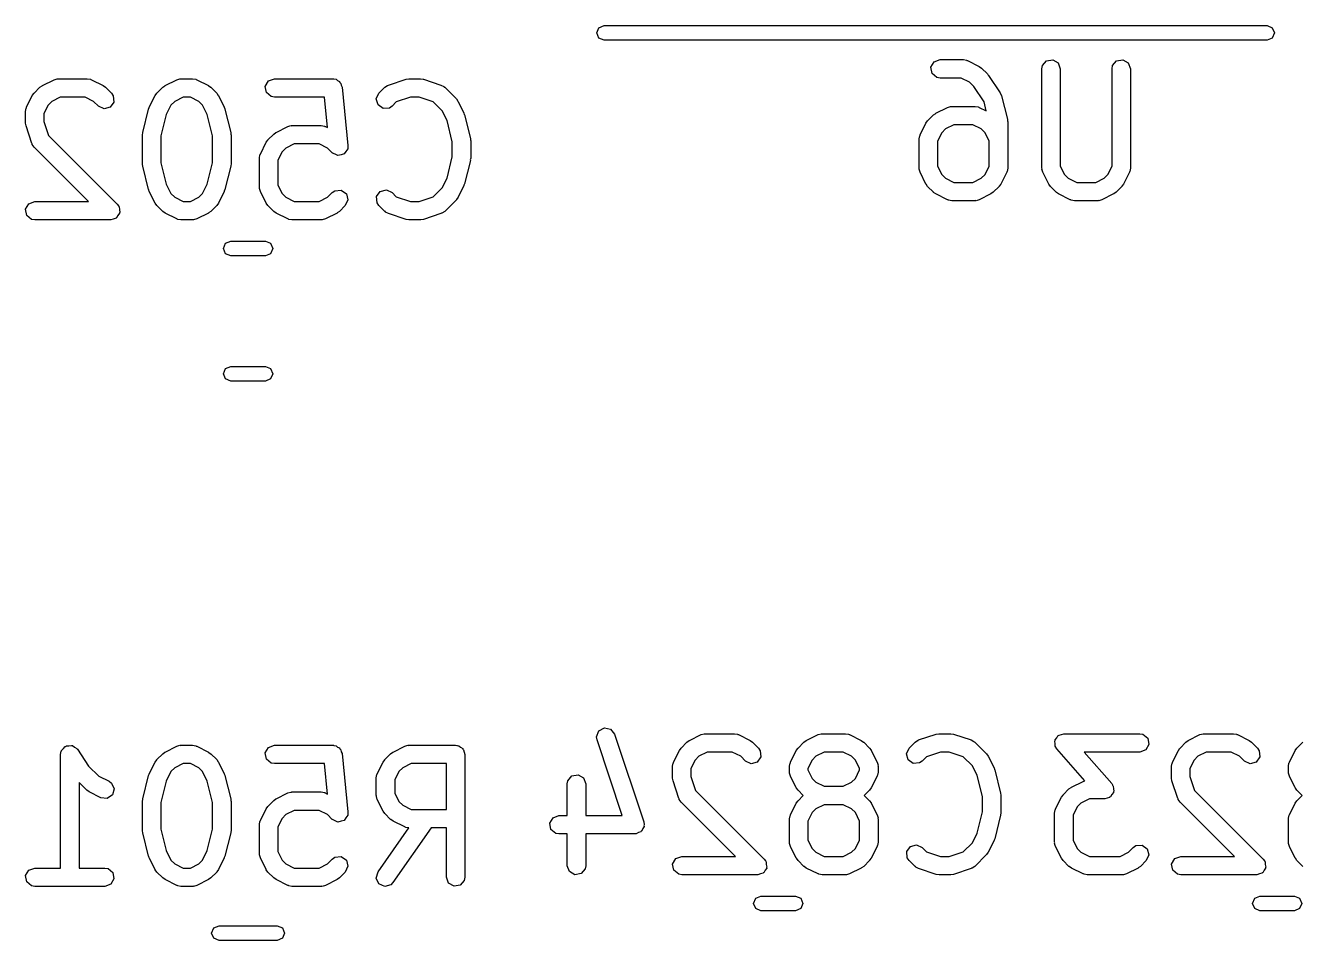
# Model space of a CAD drawing. Extents: x 109 to 192, y -153 to -42.
# Drawn here: x 135.6 to 146, y -89.2 to -81.75 of the extents above; entities that cross this region are included whole.
import ezdxf

# ---------------------------------------------------------------- set-up
doc = ezdxf.new("R2010")
doc.units = 0
doc.layers.add('BLACK', color=7, linetype='CONTINUOUS')

msp = doc.modelspace()

# ---------------------------------------------------------------- linework, layer by layer
at = {"layer": 'BLACK', "linetype": 'CONTINUOUS'}
for p, q in [((140.272, -81.7656), (140.314, -81.748)), ((140.314, -81.748), (145.714, -81.748)), ((145.714, -81.748), (145.756, -81.7656)), ((140.254, -81.808), (140.272, -81.7656)), ((140.272, -81.8504), (140.254, -81.808)), ((140.314, -81.868), (140.272, -81.8504)), ((145.756, -81.8504), (145.714, -81.868)), ((145.756, -81.7656), (145.774, -81.808)), ((145.774, -81.808), (145.756, -81.8504)), ((145.714, -81.868), (140.314, -81.868)), ((142.976, -82.0874), (143.002, -82.0429)), ((143.002, -82.0429), (143.05, -82.0254)), ((143.05, -82.0254), (143.24, -82.0254)), ((143.24, -82.0254), (143.266, -82.0299)), ((143.266, -82.0299), (143.269, -82.0328)), ((143.269, -82.0328), (143.274, -82.0333)), ((143.274, -82.0333), (143.369, -82.0809)), ((143.884, -82.0747), (143.917, -82.0354)), ((143.917, -82.0354), (143.968, -82.0265)), ((143.968, -82.0265), (144.012, -82.0522)), ((144.012, -82.0522), (144.029, -82.1004)), ((144.455, -82.0747), (144.488, -82.0354)), ((144.488, -82.0354), (144.539, -82.0265)), ((144.539, -82.0265), (144.583, -82.0522)), ((144.583, -82.0522), (144.601, -82.1004)), ((142.985, -82.1379), (142.976, -82.0874)), ((143.024, -82.1709), (142.985, -82.1379)), ((143.369, -82.0809), (143.387, -82.0943)), ((143.387, -82.0943), (143.388, -82.095)), ((143.388, -82.095), (143.436, -82.1426)), ((143.436, -82.1426), (143.443, -82.1519)), ((143.443, -82.1519), (143.445, -82.154)), ((143.445, -82.154), (143.541, -82.2969)), ((143.879, -82.1004), (143.884, -82.0747)), ((143.879, -82.9099), (143.879, -82.1004)), ((144.029, -82.1004), (144.029, -82.8922)), ((144.451, -82.1004), (144.455, -82.0747)), ((144.451, -82.8922), (144.451, -82.1004)), ((144.601, -82.1004), (144.601, -82.9099)), ((135.67, -82.2986), (135.718, -82.251)), ((135.718, -82.251), (135.736, -82.2381)), ((135.736, -82.2381), (135.738, -82.2369)), ((135.738, -82.2369), (135.833, -82.1893)), ((135.833, -82.1893), (135.858, -82.1819)), ((135.858, -82.1819), (135.862, -82.1829)), ((135.862, -82.1829), (135.866, -82.1814)), ((135.866, -82.1814), (136.104, -82.1814)), ((136.104, -82.1814), (136.13, -82.1859)), ((136.13, -82.1859), (136.134, -82.1888)), ((136.134, -82.1888), (136.138, -82.1893)), ((136.138, -82.1893), (136.233, -82.2369)), ((136.233, -82.2369), (136.251, -82.2503)), ((136.251, -82.2503), (136.253, -82.251)), ((136.253, -82.251), (136.3, -82.2986)), ((136.67, -82.2986), (136.718, -82.251)), ((136.718, -82.251), (136.736, -82.2381)), ((136.736, -82.2381), (136.738, -82.2369)), ((136.738, -82.2369), (136.833, -82.1893)), ((136.833, -82.1893), (136.858, -82.1819)), ((136.858, -82.1819), (136.862, -82.1829)), ((136.862, -82.1829), (136.866, -82.1814)), ((136.866, -82.1814), (136.962, -82.1814)), ((136.962, -82.1814), (136.987, -82.1859)), ((136.987, -82.1859), (136.991, -82.1888)), ((136.991, -82.1888), (136.995, -82.1893)), ((136.995, -82.1893), (137.09, -82.2369)), ((137.09, -82.2369), (137.108, -82.2503)), ((137.108, -82.2503), (137.11, -82.251)), ((137.11, -82.251), (137.158, -82.2986)), ((137.554, -82.2434), (137.58, -82.1989)), ((137.563, -82.2939), (137.554, -82.2434)), ((137.58, -82.1989), (137.628, -82.1814)), ((137.628, -82.1814), (138.104, -82.1814)), ((138.104, -82.1814), (138.108, -82.1821)), ((138.108, -82.1821), (138.11, -82.1816)), ((138.11, -82.1816), (138.113, -82.1829)), ((138.113, -82.1829), (138.13, -82.1859)), ((138.13, -82.1859), (138.142, -82.1961)), ((138.142, -82.1961), (138.157, -82.2027)), ((138.157, -82.2027), (138.161, -82.2121)), ((138.161, -82.2121), (138.169, -82.2189)), ((138.169, -82.2189), (138.172, -82.2346)), ((138.172, -82.2346), (138.179, -82.2489)), ((138.179, -82.2489), (138.227, -82.7251)), ((138.48, -82.2986), (138.528, -82.251)), ((138.528, -82.251), (138.549, -82.236)), ((138.549, -82.236), (138.553, -82.2356)), ((138.553, -82.2356), (138.557, -82.2328)), ((138.557, -82.2328), (138.7, -82.1852)), ((138.7, -82.1852), (138.722, -82.1819)), ((138.722, -82.1819), (138.724, -82.1814)), ((138.724, -82.1814), (138.819, -82.1814)), ((138.819, -82.1814), (138.841, -82.1853)), ((138.841, -82.1853), (138.842, -82.1852)), ((138.842, -82.1852), (138.985, -82.2328)), ((138.985, -82.2328), (139.008, -82.2453)), ((139.008, -82.2453), (139.011, -82.2491)), ((139.011, -82.2491), (139.015, -82.251)), ((139.015, -82.251), (139.11, -82.3462)), ((143.05, -82.1754), (143.024, -82.1709)), ((143.222, -82.1754), (143.05, -82.1754)), ((143.291, -82.2096), (143.222, -82.1754)), ((143.325, -82.2434), (143.291, -82.2096)), ((143.409, -82.3693), (143.325, -82.2434)), ((135.609, -82.4133), (135.656, -82.3181)), ((135.656, -82.3181), (135.67, -82.3001)), ((135.67, -82.3001), (135.67, -82.2986)), ((135.816, -82.3656), (135.785, -82.396)), ((135.884, -82.3314), (135.816, -82.3656)), ((136.087, -82.3314), (135.884, -82.3314)), ((136.155, -82.3656), (136.087, -82.3314)), ((136.194, -82.4047), (136.155, -82.3656)), ((136.32, -82.371), (136.29, -82.4131)), ((136.3, -82.2986), (136.315, -82.3199)), ((136.315, -82.3199), (136.32, -82.371)), ((136.609, -82.4133), (136.656, -82.3181)), ((136.656, -82.3181), (136.67, -82.3001)), ((136.67, -82.3001), (136.67, -82.2986)), ((136.816, -82.3656), (136.785, -82.396)), ((136.884, -82.3314), (136.816, -82.3656)), ((136.944, -82.3314), (136.884, -82.3314)), ((137.012, -82.3656), (136.944, -82.3314)), ((137.043, -82.396), (137.012, -82.3656)), ((137.158, -82.2986), (137.17, -82.317)), ((137.17, -82.317), (137.172, -82.3181)), ((137.172, -82.3181), (137.219, -82.4133)), ((137.603, -82.3269), (137.563, -82.2939)), ((137.628, -82.3314), (137.603, -82.3269)), ((138.037, -82.3314), (137.628, -82.3314)), ((138.061, -82.5796), (138.037, -82.3314)), ((138.458, -82.3451), (138.48, -82.2986)), ((138.472, -82.3946), (138.458, -82.3451)), ((138.621, -82.3696), (138.586, -82.4047)), ((138.736, -82.3314), (138.621, -82.3696)), ((138.807, -82.3314), (138.736, -82.3314)), ((138.921, -82.3696), (138.807, -82.3314)), ((138.995, -82.4437), (138.921, -82.3696)), ((139.11, -82.3462), (139.123, -82.3646)), ((139.123, -82.3646), (139.124, -82.3657)), ((139.124, -82.3657), (139.172, -82.4609)), ((143.427, -82.4434), (143.409, -82.3693)), ((143.541, -82.2969), (143.551, -82.3199)), ((143.551, -82.3199), (143.551, -82.3203)), ((143.551, -82.3203), (143.599, -82.5108)), ((135.601, -82.4469), (135.605, -82.4212)), ((135.601, -82.5421), (135.601, -82.4469)), ((135.605, -82.4212), (135.608, -82.4178)), ((135.608, -82.4178), (135.609, -82.4133)), ((135.785, -82.396), (135.751, -82.4646)), ((135.751, -82.4646), (135.751, -82.5299)), ((136.241, -82.4263), (136.194, -82.4047)), ((136.29, -82.4131), (136.241, -82.4263)), ((136.556, -82.6191), (136.603, -82.4287)), ((136.603, -82.4287), (136.608, -82.4168)), ((136.608, -82.4168), (136.609, -82.4133)), ((136.747, -82.473), (136.703, -82.6466)), ((136.785, -82.396), (136.747, -82.473)), ((137.081, -82.473), (137.043, -82.396)), ((137.125, -82.6466), (137.081, -82.473)), ((137.219, -82.4133), (137.223, -82.4257)), ((137.223, -82.4257), (137.225, -82.4287)), ((137.225, -82.4287), (137.272, -82.6191)), ((138.514, -82.4241), (138.472, -82.3946)), ((138.565, -82.4196), (138.514, -82.4241)), ((138.586, -82.4047), (138.565, -82.4196)), ((139.034, -82.5207), (138.995, -82.4437)), ((139.172, -82.4609), (139.175, -82.4733)), ((139.175, -82.4733), (139.177, -82.4763)), ((139.177, -82.4763), (139.225, -82.6668)), ((142.949, -82.5235), (142.997, -82.4759)), ((142.997, -82.4759), (143.015, -82.4631)), ((143.015, -82.4631), (143.016, -82.4619)), ((143.016, -82.4619), (143.111, -82.4143)), ((143.111, -82.4143), (143.136, -82.4068)), ((143.136, -82.4068), (143.141, -82.4079)), ((143.141, -82.4079), (143.145, -82.4063)), ((143.145, -82.4063), (143.335, -82.4063)), ((143.335, -82.4063), (143.361, -82.4109)), ((143.361, -82.4109), (143.365, -82.4137)), ((143.365, -82.4137), (143.369, -82.4143)), ((143.369, -82.4143), (143.427, -82.4434)), ((135.601, -82.5436), (135.601, -82.5421)), ((135.605, -82.5658), (135.601, -82.5436)), ((135.652, -82.7087), (135.605, -82.5658)), ((135.751, -82.5299), (135.789, -82.6444)), ((137.642, -82.6179), (137.738, -82.5703)), ((137.738, -82.5703), (137.763, -82.5628)), ((137.763, -82.5628), (137.767, -82.5639)), ((137.767, -82.5639), (137.771, -82.5623)), ((137.771, -82.5623), (138.009, -82.5623)), ((138.009, -82.5623), (138.035, -82.5669)), ((138.035, -82.5669), (138.038, -82.5697)), ((138.038, -82.5697), (138.043, -82.5703)), ((138.043, -82.5703), (138.061, -82.5796)), ((139.077, -82.6942), (139.034, -82.5207)), ((142.887, -82.6383), (142.935, -82.543)), ((142.935, -82.543), (142.948, -82.525)), ((142.948, -82.525), (142.949, -82.5235)), ((143.163, -82.5563), (143.094, -82.5906)), ((143.318, -82.5563), (143.163, -82.5563)), ((143.386, -82.5906), (143.318, -82.5563)), ((143.599, -82.5108), (143.6, -82.5257)), ((143.6, -82.5257), (143.601, -82.529)), ((143.601, -82.529), (143.601, -82.9099)), ((135.789, -82.6444), (136.348, -83.2033)), ((136.553, -82.6373), (136.556, -82.6226)), ((136.553, -82.8754), (136.553, -82.6373)), ((136.556, -82.6226), (136.556, -82.6191)), ((136.703, -82.6466), (136.703, -82.8662)), ((137.125, -82.8662), (137.125, -82.6466)), ((137.272, -82.6191), (137.274, -82.6341)), ((137.274, -82.6341), (137.275, -82.6373)), ((137.275, -82.6373), (137.275, -82.8754)), ((137.561, -82.699), (137.575, -82.681)), ((137.575, -82.6795), (137.623, -82.6319)), ((137.575, -82.681), (137.575, -82.6795)), ((137.623, -82.6319), (137.641, -82.6191)), ((137.641, -82.6191), (137.642, -82.6179)), ((139.225, -82.6668), (139.226, -82.6817)), ((139.226, -82.6817), (139.227, -82.685)), ((139.227, -82.685), (139.227, -82.8278)), ((142.879, -82.6718), (142.884, -82.6462)), ((142.879, -82.9099), (142.879, -82.6718)), ((142.884, -82.6462), (142.887, -82.6427)), ((142.887, -82.6427), (142.887, -82.6383)), ((143.064, -82.621), (143.029, -82.6895)), ((143.094, -82.5906), (143.064, -82.621)), ((143.417, -82.621), (143.386, -82.5906)), ((143.451, -82.6895), (143.417, -82.621)), ((135.655, -82.7122), (135.652, -82.7087)), ((135.656, -82.7166), (135.655, -82.7122)), ((135.67, -82.738), (135.656, -82.7166)), ((136.114, -83.1814), (135.67, -82.738)), ((137.514, -82.7943), (137.561, -82.699)), ((137.69, -82.777), (137.656, -82.8455)), ((137.72, -82.7466), (137.69, -82.777)), ((137.789, -82.7123), (137.72, -82.7466)), ((137.992, -82.7123), (137.789, -82.7123)), ((138.06, -82.7466), (137.992, -82.7123)), ((138.099, -82.7856), (138.06, -82.7466)), ((138.1, -82.7858), (138.099, -82.7856)), ((138.1, -82.7863), (138.1, -82.7858)), ((138.123, -82.7966), (138.1, -82.7863)), ((138.21, -82.7726), (138.196, -82.7935)), ((138.225, -82.752), (138.21, -82.7726)), ((138.225, -82.7511), (138.224, -82.7515)), ((138.224, -82.7515), (138.225, -82.752)), ((138.227, -82.7251), (138.225, -82.7511)), ((139.077, -82.8186), (139.077, -82.6942)), ((143.029, -82.6895), (143.029, -82.8922)), ((143.451, -82.8922), (143.451, -82.6895)), ((136.554, -82.8787), (136.553, -82.8754)), ((136.556, -82.8936), (136.554, -82.8787)), ((136.603, -83.0841), (136.556, -82.8936)), ((136.703, -82.8662), (136.747, -83.0397)), ((137.081, -83.0397), (137.125, -82.8662)), ((137.272, -82.8936), (137.225, -83.0841)), ((137.275, -82.8754), (137.272, -82.8902)), ((137.272, -82.8902), (137.272, -82.8936)), ((137.506, -82.8278), (137.51, -82.8022)), ((137.506, -83.0659), (137.506, -82.8278)), ((137.51, -82.8022), (137.513, -82.7987)), ((137.513, -82.7987), (137.514, -82.7943)), ((137.656, -82.8455), (137.656, -83.0482)), ((138.146, -82.8073), (138.123, -82.7966)), ((138.171, -82.8005), (138.146, -82.8074)), ((138.146, -82.8074), (138.146, -82.8072)), ((138.146, -82.8072), (138.146, -82.8073)), ((138.195, -82.794), (138.171, -82.8005)), ((138.196, -82.7935), (138.195, -82.7936)), ((138.195, -82.7936), (138.195, -82.794)), ((139.034, -82.9921), (139.077, -82.8186)), ((139.225, -82.846), (139.177, -83.0365)), ((139.227, -82.8278), (139.224, -82.8426)), ((139.224, -82.8426), (139.225, -82.846)), ((143.029, -82.8922), (143.064, -82.9607)), ((143.417, -82.9607), (143.451, -82.8922)), ((144.029, -82.8922), (144.064, -82.9607)), ((144.417, -82.9607), (144.451, -82.8922)), ((138.995, -83.0691), (139.034, -82.9921)), ((142.881, -82.9141), (142.879, -82.9099)), ((142.88, -82.9185), (142.881, -82.9141)), ((142.887, -82.9434), (142.88, -82.9185)), ((142.935, -83.0387), (142.887, -82.9434)), ((143.064, -82.9607), (143.094, -82.9911)), ((143.094, -82.9911), (143.163, -83.0254)), ((143.318, -83.0254), (143.386, -82.9911)), ((143.386, -82.9911), (143.417, -82.9607)), ((143.593, -82.9434), (143.545, -83.0387)), ((143.596, -82.9356), (143.593, -82.939)), ((143.593, -82.939), (143.593, -82.9434)), ((143.601, -82.9099), (143.596, -82.9356)), ((143.881, -82.9141), (143.879, -82.9099)), ((143.88, -82.9185), (143.881, -82.9141)), ((143.887, -82.9434), (143.88, -82.9185)), ((143.935, -83.0387), (143.887, -82.9434)), ((144.064, -82.9607), (144.094, -82.9911)), ((144.094, -82.9911), (144.163, -83.0254)), ((144.318, -83.0254), (144.386, -82.9911)), ((144.386, -82.9911), (144.417, -82.9607)), ((144.593, -82.9434), (144.545, -83.0387)), ((144.596, -82.9356), (144.593, -82.939)), ((144.593, -82.939), (144.593, -82.9434)), ((144.601, -82.9099), (144.596, -82.9356)), ((136.605, -83.087), (136.603, -83.0841)), ((136.609, -83.0994), (136.605, -83.087)), ((136.656, -83.1947), (136.609, -83.0994)), ((136.747, -83.0397), (136.785, -83.1167)), ((137.043, -83.1167), (137.081, -83.0397)), ((137.219, -83.0994), (137.172, -83.1947)), ((137.22, -83.0959), (137.219, -83.0994)), ((137.225, -83.0841), (137.22, -83.0959)), ((137.507, -83.0701), (137.506, -83.0659)), ((137.506, -83.0745), (137.507, -83.0701)), ((137.514, -83.0994), (137.506, -83.0745)), ((137.561, -83.1947), (137.514, -83.0994)), ((137.656, -83.0482), (137.69, -83.1167)), ((138.099, -83.1081), (138.12, -83.0932)), ((138.12, -83.0932), (138.172, -83.0887)), ((138.172, -83.0887), (138.214, -83.1181)), ((138.461, -83.1417), (138.49, -83.0997)), ((138.49, -83.0997), (138.54, -83.0864)), ((138.54, -83.0864), (138.586, -83.1081)), ((138.921, -83.1432), (138.995, -83.0691)), ((139.172, -83.0518), (139.124, -83.1471)), ((139.177, -83.0365), (139.172, -83.0483)), ((139.172, -83.0483), (139.172, -83.0518)), ((142.936, -83.0398), (142.935, -83.0387)), ((142.949, -83.0582), (142.936, -83.0398)), ((142.997, -83.1058), (142.949, -83.0582)), ((143.163, -83.0254), (143.318, -83.0254)), ((143.531, -83.0582), (143.484, -83.1058)), ((143.532, -83.0567), (143.531, -83.0582)), ((143.545, -83.0387), (143.532, -83.0567)), ((143.936, -83.0398), (143.935, -83.0387)), ((143.949, -83.0582), (143.936, -83.0398)), ((143.997, -83.1058), (143.949, -83.0582)), ((144.163, -83.0254), (144.318, -83.0254)), ((144.531, -83.0582), (144.484, -83.1058)), ((144.532, -83.0567), (144.531, -83.0582)), ((144.545, -83.0387), (144.532, -83.0567)), ((135.602, -83.2434), (135.628, -83.1989)), ((135.628, -83.1989), (135.676, -83.1814)), ((135.676, -83.1814), (136.114, -83.1814)), ((136.348, -83.2033), (136.357, -83.2168)), ((136.658, -83.1958), (136.656, -83.1947)), ((136.67, -83.2142), (136.658, -83.1958)), ((136.785, -83.1167), (136.816, -83.1471)), ((136.816, -83.1471), (136.884, -83.1814)), ((136.884, -83.1814), (136.944, -83.1814)), ((136.944, -83.1814), (137.012, -83.1471)), ((137.012, -83.1471), (137.043, -83.1167)), ((137.172, -83.1947), (137.158, -83.2127)), ((137.562, -83.1958), (137.561, -83.1947)), ((137.575, -83.2142), (137.562, -83.1958)), ((137.69, -83.1167), (137.72, -83.1471)), ((137.72, -83.1471), (137.789, -83.1814)), ((137.789, -83.1814), (137.992, -83.1814)), ((137.992, -83.1814), (138.06, -83.1471)), ((138.06, -83.1471), (138.099, -83.1081)), ((138.227, -83.1677), (138.205, -83.2142)), ((138.214, -83.1181), (138.227, -83.1677)), ((138.465, -83.1928), (138.461, -83.1417)), ((138.48, -83.2142), (138.465, -83.1928)), ((138.586, -83.1081), (138.621, -83.1432)), ((138.621, -83.1432), (138.736, -83.1814)), ((138.736, -83.1814), (138.807, -83.1814)), ((138.807, -83.1814), (138.921, -83.1432)), ((139.11, -83.1666), (139.015, -83.2618)), ((139.111, -83.1651), (139.11, -83.1666)), ((139.124, -83.1471), (139.111, -83.1651)), ((142.998, -83.1065), (142.997, -83.1058)), ((143.016, -83.1198), (142.998, -83.1065)), ((143.111, -83.1675), (143.016, -83.1198)), ((143.116, -83.168), (143.111, -83.1675)), ((143.119, -83.1709), (143.116, -83.168)), ((143.145, -83.1754), (143.119, -83.1709)), ((143.335, -83.1754), (143.145, -83.1754)), ((143.34, -83.1738), (143.335, -83.1754)), ((143.344, -83.1749), (143.34, -83.1738)), ((143.369, -83.1675), (143.344, -83.1749)), ((143.464, -83.1198), (143.369, -83.1675)), ((143.465, -83.1187), (143.464, -83.1198)), ((143.484, -83.1058), (143.465, -83.1187)), ((143.998, -83.1065), (143.997, -83.1058)), ((144.016, -83.1198), (143.998, -83.1065)), ((144.111, -83.1675), (144.016, -83.1198)), ((144.116, -83.168), (144.111, -83.1675)), ((144.119, -83.1709), (144.116, -83.168)), ((144.145, -83.1754), (144.119, -83.1709)), ((144.335, -83.1754), (144.145, -83.1754)), ((144.34, -83.1738), (144.335, -83.1754)), ((144.344, -83.1749), (144.34, -83.1738)), ((144.369, -83.1675), (144.344, -83.1749)), ((144.464, -83.1198), (144.369, -83.1675)), ((144.465, -83.1187), (144.464, -83.1198)), ((144.484, -83.1058), (144.465, -83.1187)), ((135.611, -83.2939), (135.602, -83.2434)), ((135.65, -83.3269), (135.611, -83.2939)), ((136.354, -83.2943), (136.343, -83.3138)), ((136.367, -83.2758), (136.354, -83.2943)), ((136.357, -83.2168), (136.36, -83.2189)), ((136.36, -83.2189), (136.36, -83.2209)), ((136.36, -83.2209), (136.363, -83.2247)), ((136.363, -83.2247), (136.365, -83.2472)), ((136.365, -83.2472), (136.369, -83.2694)), ((136.369, -83.2694), (136.367, -83.2724)), ((136.367, -83.2724), (136.367, -83.2758)), ((136.718, -83.2618), (136.67, -83.2142)), ((136.72, -83.2625), (136.718, -83.2618)), ((136.738, -83.2758), (136.72, -83.2625)), ((136.833, -83.3235), (136.738, -83.2758)), ((137.09, -83.2758), (136.995, -83.3235)), ((137.092, -83.2747), (137.09, -83.2758)), ((137.11, -83.2618), (137.092, -83.2747)), ((137.158, -83.2142), (137.11, -83.2618)), ((137.158, -83.2127), (137.158, -83.2142)), ((137.623, -83.2618), (137.575, -83.2142)), ((137.624, -83.2625), (137.623, -83.2618)), ((137.642, -83.2758), (137.624, -83.2625)), ((137.738, -83.3235), (137.642, -83.2758)), ((138.138, -83.2758), (138.043, -83.3235)), ((138.139, -83.2747), (138.138, -83.2758)), ((138.158, -83.2618), (138.139, -83.2747)), ((138.205, -83.2142), (138.158, -83.2618)), ((138.528, -83.2618), (138.48, -83.2142)), ((138.532, -83.2637), (138.528, -83.2618)), ((138.534, -83.2675), (138.532, -83.2637)), ((138.557, -83.2799), (138.534, -83.2675)), ((138.7, -83.3275), (138.557, -83.2799)), ((138.985, -83.2799), (138.842, -83.3275)), ((138.989, -83.2771), (138.985, -83.2799)), ((138.993, -83.2767), (138.989, -83.2771)), ((139.015, -83.2618), (138.993, -83.2767)), ((135.676, -83.3314), (135.65, -83.3269)), ((136.295, -83.3314), (135.676, -83.3314)), ((136.316, -83.3237), (136.295, -83.3314)), ((136.338, -83.3178), (136.316, -83.3237)), ((136.34, -83.315), (136.338, -83.3178)), ((136.343, -83.3138), (136.34, -83.315)), ((136.837, -83.324), (136.833, -83.3235)), ((136.841, -83.3269), (136.837, -83.324)), ((136.866, -83.3314), (136.841, -83.3269)), ((136.962, -83.3314), (136.866, -83.3314)), ((136.966, -83.3298), (136.962, -83.3314)), ((136.97, -83.3309), (136.966, -83.3298)), ((136.995, -83.3235), (136.97, -83.3309)), ((137.742, -83.324), (137.738, -83.3235)), ((137.745, -83.3269), (137.742, -83.324)), ((137.771, -83.3314), (137.745, -83.3269)), ((138.009, -83.3314), (137.771, -83.3314)), ((138.013, -83.3298), (138.009, -83.3314)), ((138.018, -83.3309), (138.013, -83.3298)), ((138.043, -83.3235), (138.018, -83.3309)), ((138.701, -83.3275), (138.7, -83.3275)), ((138.724, -83.3314), (138.701, -83.3275)), ((138.819, -83.3314), (138.724, -83.3314)), ((138.82, -83.3308), (138.819, -83.3314)), ((138.842, -83.3275), (138.82, -83.3308)), ((137.231, -83.5216), (137.273, -83.504)), ((137.273, -83.504), (137.555, -83.504)), ((137.555, -83.504), (137.597, -83.5216)), ((137.213, -83.564), (137.231, -83.5216)), ((137.231, -83.6064), (137.213, -83.564)), ((137.273, -83.624), (137.231, -83.6064)), ((137.555, -83.624), (137.273, -83.624)), ((137.597, -83.6064), (137.555, -83.624)), ((137.597, -83.5216), (137.615, -83.564)), ((137.615, -83.564), (137.597, -83.6064)), ((137.213, -84.584), (137.231, -84.5416)), ((137.231, -84.5416), (137.273, -84.524)), ((137.273, -84.524), (137.555, -84.524)), ((137.555, -84.524), (137.597, -84.5416)), ((137.597, -84.5416), (137.615, -84.584)), ((137.231, -84.6264), (137.213, -84.584)), ((137.273, -84.644), (137.231, -84.6264)), ((137.555, -84.644), (137.273, -84.644)), ((137.597, -84.6264), (137.555, -84.644)), ((137.615, -84.584), (137.597, -84.6264)), ((140.271, -87.493), (140.316, -87.4686)), ((140.316, -87.4686), (140.366, -87.4789)), ((140.252, -87.5407), (140.271, -87.493)), ((140.256, -87.5665), (140.252, -87.5407)), ((140.461, -88.182), (140.256, -87.5665)), ((140.366, -87.4789), (140.398, -87.519)), ((140.398, -87.519), (140.636, -88.2333)), ((140.988, -87.585), (141.007, -87.5721)), ((141.007, -87.5721), (141.008, -87.5709)), ((141.008, -87.5709), (141.103, -87.5233)), ((141.103, -87.5233), (141.128, -87.5159)), ((141.128, -87.5159), (141.133, -87.5169)), ((141.133, -87.5169), (141.137, -87.5154)), ((141.137, -87.5154), (141.375, -87.5154)), ((141.375, -87.5154), (141.401, -87.5199)), ((141.401, -87.5199), (141.404, -87.5228)), ((141.404, -87.5228), (141.408, -87.5233)), ((141.408, -87.5233), (141.504, -87.5709)), ((141.504, -87.5709), (141.522, -87.5843)), ((141.941, -87.585), (141.959, -87.5721)), ((141.959, -87.5721), (141.96, -87.5709)), ((141.96, -87.5709), (142.056, -87.5233)), ((142.056, -87.5233), (142.081, -87.5159)), ((142.081, -87.5159), (142.085, -87.5169)), ((142.085, -87.5169), (142.089, -87.5154)), ((142.089, -87.5154), (142.28, -87.5154)), ((142.28, -87.5154), (142.305, -87.5199)), ((142.305, -87.5199), (142.309, -87.5228)), ((142.309, -87.5228), (142.313, -87.5233)), ((142.313, -87.5233), (142.408, -87.5709)), ((142.408, -87.5709), (142.426, -87.5843)), ((142.846, -87.585), (142.867, -87.57)), ((142.867, -87.57), (142.871, -87.5696)), ((142.871, -87.5696), (142.875, -87.5668)), ((142.875, -87.5668), (143.018, -87.5192)), ((143.018, -87.5192), (143.04, -87.5159)), ((143.04, -87.5159), (143.042, -87.5154)), ((143.042, -87.5154), (143.137, -87.5154)), ((143.137, -87.5154), (143.159, -87.5193)), ((143.159, -87.5193), (143.16, -87.5192)), ((143.16, -87.5192), (143.303, -87.5668)), ((143.303, -87.5668), (143.326, -87.5793)), ((143.984, -87.5774), (143.987, -87.5722)), ((143.987, -87.5662), (144, -87.5504)), ((143.987, -87.5722), (143.987, -87.5662)), ((144, -87.5504), (144.01, -87.5329)), ((144.01, -87.5329), (144.015, -87.5309)), ((144.015, -87.5309), (144.019, -87.5262)), ((144.019, -87.5262), (144.039, -87.5223)), ((144.039, -87.5223), (144.058, -87.5154)), ((144.058, -87.5154), (144.677, -87.5154)), ((144.677, -87.5154), (144.703, -87.5199)), ((144.703, -87.5199), (144.742, -87.5529)), ((144.742, -87.5529), (144.751, -87.6034)), ((145.052, -87.585), (145.071, -87.5721)), ((145.071, -87.5721), (145.072, -87.5709)), ((145.072, -87.5709), (145.167, -87.5233)), ((145.167, -87.5233), (145.192, -87.5159)), ((145.192, -87.5159), (145.197, -87.5169)), ((145.197, -87.5169), (145.201, -87.5154)), ((145.201, -87.5154), (145.439, -87.5154)), ((145.439, -87.5154), (145.465, -87.5199)), ((145.465, -87.5199), (145.468, -87.5228)), ((145.468, -87.5228), (145.472, -87.5233)), ((145.472, -87.5233), (145.568, -87.5709)), ((145.568, -87.5709), (145.586, -87.5843)), ((135.887, -87.6844), (135.891, -87.6587)), ((135.891, -87.6587), (135.894, -87.6554)), ((135.894, -87.6511), (135.91, -87.6361)), ((135.894, -87.6554), (135.894, -87.6511)), ((135.91, -87.6361), (135.924, -87.6194)), ((135.924, -87.6194), (135.928, -87.6187)), ((135.928, -87.6187), (135.931, -87.6157)), ((135.931, -87.6157), (135.953, -87.6143)), ((135.953, -87.6143), (135.975, -87.6105)), ((135.975, -87.6105), (135.978, -87.6127)), ((135.978, -87.6127), (135.983, -87.6124)), ((135.983, -87.6124), (136, -87.6253)), ((136, -87.6253), (136.019, -87.6362)), ((136.019, -87.6362), (136.021, -87.6402)), ((136.021, -87.6402), (136.024, -87.6428)), ((136.024, -87.6428), (136.115, -87.7795)), ((136.67, -87.7266), (136.718, -87.679)), ((136.718, -87.679), (136.736, -87.6661)), ((136.736, -87.6661), (136.738, -87.6649)), ((136.738, -87.6649), (136.833, -87.6173)), ((136.833, -87.6173), (136.858, -87.6099)), ((136.858, -87.6099), (136.862, -87.6109)), ((136.862, -87.6109), (136.866, -87.6094)), ((136.866, -87.6094), (136.962, -87.6094)), ((136.962, -87.6094), (136.987, -87.6139)), ((136.987, -87.6139), (136.991, -87.6168)), ((136.991, -87.6168), (136.995, -87.6173)), ((136.995, -87.6173), (137.09, -87.6649)), ((137.09, -87.6649), (137.108, -87.6783)), ((137.108, -87.6783), (137.11, -87.679)), ((137.11, -87.679), (137.158, -87.7266)), ((137.554, -87.6714), (137.58, -87.6269)), ((137.563, -87.7219), (137.554, -87.6714)), ((137.58, -87.6269), (137.628, -87.6094)), ((137.628, -87.6094), (138.104, -87.6094)), ((138.104, -87.6094), (138.108, -87.6101)), ((138.108, -87.6101), (138.11, -87.6096)), ((138.11, -87.6096), (138.113, -87.6109)), ((138.113, -87.6109), (138.13, -87.6139)), ((138.13, -87.6139), (138.142, -87.6241)), ((138.142, -87.6241), (138.157, -87.6307)), ((138.157, -87.6307), (138.161, -87.6401)), ((138.161, -87.6401), (138.169, -87.6469)), ((138.169, -87.6469), (138.172, -87.6626)), ((138.172, -87.6626), (138.179, -87.6769)), ((138.179, -87.6769), (138.227, -88.1531)), ((138.528, -87.7266), (138.575, -87.679)), ((138.575, -87.679), (138.594, -87.6661)), ((138.594, -87.6661), (138.595, -87.6649)), ((138.595, -87.6649), (138.69, -87.6173)), ((138.69, -87.6173), (138.715, -87.6099)), ((138.715, -87.6099), (138.719, -87.6109)), ((138.719, -87.6109), (138.724, -87.6094)), ((138.724, -87.6094), (139.104, -87.6094)), ((139.104, -87.6094), (139.114, -87.6111)), ((139.114, -87.6111), (139.118, -87.6105)), ((139.118, -87.6105), (139.12, -87.6122)), ((139.12, -87.6122), (139.13, -87.6139)), ((139.13, -87.6139), (139.145, -87.6264)), ((139.145, -87.6264), (139.162, -87.6362)), ((139.162, -87.6362), (139.164, -87.6425)), ((139.164, -87.6425), (139.169, -87.6469)), ((139.169, -87.6469), (139.173, -87.6661)), ((139.173, -87.6661), (139.179, -87.6844)), ((140.879, -87.7473), (140.927, -87.6521)), ((140.927, -87.6521), (140.94, -87.6341)), ((140.94, -87.6341), (140.941, -87.6326)), ((140.941, -87.6326), (140.988, -87.585)), ((141.154, -87.6654), (141.086, -87.6996)), ((141.357, -87.6654), (141.154, -87.6654)), ((141.426, -87.6996), (141.357, -87.6654)), ((141.522, -87.5843), (141.523, -87.585)), ((141.523, -87.585), (141.571, -87.6326)), ((141.571, -87.6326), (141.586, -87.6539)), ((141.586, -87.6539), (141.59, -87.705)), ((141.832, -87.7473), (141.879, -87.6521)), ((141.879, -87.6521), (141.893, -87.6341)), ((141.893, -87.6326), (141.941, -87.585)), ((141.893, -87.6341), (141.893, -87.6326)), ((142.107, -87.6654), (142.038, -87.6996)), ((142.262, -87.6654), (142.107, -87.6654)), ((142.33, -87.6996), (142.262, -87.6654)), ((142.426, -87.5843), (142.428, -87.585)), ((142.428, -87.585), (142.476, -87.6326)), ((142.476, -87.6326), (142.488, -87.651)), ((142.488, -87.651), (142.49, -87.6521)), ((142.49, -87.6521), (142.537, -87.7473)), ((142.776, -87.6791), (142.798, -87.6326)), ((142.79, -87.7286), (142.776, -87.6791)), ((142.798, -87.6326), (142.846, -87.585)), ((143.054, -87.6654), (142.939, -87.7036)), ((143.125, -87.6654), (143.054, -87.6654)), ((143.239, -87.7036), (143.125, -87.6654)), ((143.326, -87.5793), (143.329, -87.5831)), ((143.329, -87.5831), (143.333, -87.585)), ((143.333, -87.585), (143.428, -87.6802)), ((143.428, -87.6802), (143.441, -87.6986)), ((143.988, -87.5973), (143.984, -87.5774)), ((143.988, -87.6175), (143.988, -87.5973)), ((143.992, -87.6248), (143.988, -87.6175)), ((143.993, -87.6279), (143.992, -87.6248)), ((143.996, -87.6301), (143.993, -87.6279)), ((144.001, -87.6398), (143.996, -87.6301)), ((144.229, -87.9), (144.001, -87.6398)), ((144.677, -87.6654), (144.223, -87.6654)), ((144.223, -87.6654), (144.448, -87.9219)), ((144.725, -87.6478), (144.677, -87.6654)), ((144.751, -87.6034), (144.725, -87.6478)), ((144.943, -87.7473), (144.991, -87.6521)), ((144.991, -87.6521), (145.004, -87.6341)), ((145.004, -87.6341), (145.005, -87.6326)), ((145.005, -87.6326), (145.052, -87.585)), ((145.218, -87.6654), (145.15, -87.6996)), ((145.421, -87.6654), (145.218, -87.6654)), ((145.49, -87.6996), (145.421, -87.6654)), ((145.586, -87.5843), (145.587, -87.585)), ((145.587, -87.585), (145.635, -87.6326)), ((145.635, -87.6326), (145.65, -87.6539)), ((145.65, -87.6539), (145.654, -87.705)), ((145.896, -87.7473), (145.943, -87.6521)), ((145.943, -87.6521), (145.957, -87.6341)), ((145.957, -87.6326), (146.005, -87.585)), ((145.957, -87.6341), (145.957, -87.6326)), ((135.887, -88.6094), (135.887, -87.6844)), ((136.115, -87.7795), (136.197, -87.8608)), ((136.609, -87.8413), (136.656, -87.7461)), ((136.656, -87.7461), (136.67, -87.7281)), ((136.67, -87.7281), (136.67, -87.7266)), ((136.884, -87.7594), (136.816, -87.7936)), ((136.944, -87.7594), (136.884, -87.7594)), ((137.012, -87.7936), (136.944, -87.7594)), ((137.158, -87.7266), (137.17, -87.745)), ((137.17, -87.745), (137.172, -87.7461)), ((137.172, -87.7461), (137.219, -87.8413)), ((137.603, -87.7549), (137.563, -87.7219)), ((137.628, -87.7594), (137.603, -87.7549)), ((138.037, -87.7594), (137.628, -87.7594)), ((138.061, -88.0076), (138.037, -87.7594)), ((138.466, -87.8413), (138.514, -87.7461)), ((138.514, -87.7461), (138.527, -87.7281)), ((138.527, -87.7281), (138.528, -87.7266)), ((138.741, -87.7594), (138.673, -87.7936)), ((139.029, -87.7594), (138.741, -87.7594)), ((139.029, -88.1332), (139.029, -87.7594)), ((139.179, -87.6844), (139.179, -88.6844)), ((140.871, -87.7809), (140.876, -87.7552)), ((140.871, -87.8761), (140.871, -87.7809)), ((140.876, -87.7552), (140.879, -87.7518)), ((140.879, -87.7518), (140.879, -87.7473)), ((141.056, -87.73), (141.021, -87.7986)), ((141.086, -87.6996), (141.056, -87.73)), ((141.465, -87.7387), (141.426, -87.6996)), ((141.511, -87.7603), (141.465, -87.7387)), ((141.561, -87.7471), (141.511, -87.7603)), ((141.59, -87.705), (141.561, -87.7471)), ((141.824, -87.7809), (141.828, -87.7552)), ((141.824, -87.8285), (141.824, -87.7809)), ((141.828, -87.7552), (141.831, -87.7518)), ((141.831, -87.7518), (141.832, -87.7473)), ((142.008, -87.73), (141.974, -87.7986)), ((142.038, -87.6996), (142.008, -87.73)), ((142.361, -87.73), (142.33, -87.6996)), ((142.395, -87.7986), (142.361, -87.73)), ((142.537, -87.7473), (142.545, -87.7723)), ((142.545, -87.7723), (142.544, -87.7766)), ((142.544, -87.7766), (142.545, -87.7809)), ((142.545, -87.7809), (142.545, -87.8285)), ((142.832, -87.7581), (142.79, -87.7286)), ((142.883, -87.7536), (142.832, -87.7581)), ((142.904, -87.7387), (142.883, -87.7536)), ((142.939, -87.7036), (142.904, -87.7387)), ((143.313, -87.7777), (143.239, -87.7036)), ((143.352, -87.8547), (143.313, -87.7777)), ((143.441, -87.6986), (143.442, -87.6997)), ((143.442, -87.6997), (143.49, -87.7949)), ((144.935, -87.7809), (144.94, -87.7552)), ((144.935, -87.8761), (144.935, -87.7809)), ((144.94, -87.7552), (144.943, -87.7518)), ((144.943, -87.7518), (144.943, -87.7473)), ((145.12, -87.73), (145.085, -87.7986)), ((145.15, -87.6996), (145.12, -87.73)), ((145.529, -87.7387), (145.49, -87.6996)), ((145.575, -87.7603), (145.529, -87.7387)), ((145.625, -87.7471), (145.575, -87.7603)), ((145.654, -87.705), (145.625, -87.7471)), ((145.888, -87.7809), (145.892, -87.7552)), ((145.888, -87.8285), (145.888, -87.7809)), ((145.892, -87.7552), (145.895, -87.7518)), ((145.895, -87.7518), (145.896, -87.7473)), ((136.197, -87.8608), (136.281, -87.903)), ((136.556, -88.0471), (136.603, -87.8567)), ((136.603, -87.8567), (136.608, -87.8448)), ((136.608, -87.8448), (136.609, -87.8413)), ((136.785, -87.824), (136.747, -87.901)), ((136.816, -87.7936), (136.785, -87.824)), ((137.043, -87.824), (137.012, -87.7936)), ((137.081, -87.901), (137.043, -87.824)), ((137.219, -87.8413), (137.223, -87.8537)), ((137.223, -87.8537), (137.225, -87.8567)), ((137.225, -87.8567), (137.272, -88.0471)), ((138.458, -87.8749), (138.463, -87.8492)), ((138.458, -88.0177), (138.458, -87.8749)), ((138.463, -87.8492), (138.465, -87.8458)), ((138.465, -87.8458), (138.466, -87.8413)), ((138.642, -87.824), (138.608, -87.8926)), ((138.673, -87.7936), (138.642, -87.824)), ((140.019, -87.8981), (140.052, -87.8588)), ((140.052, -87.8588), (140.102, -87.8499)), ((140.102, -87.8499), (140.147, -87.8755)), ((140.147, -87.8755), (140.164, -87.9237)), ((140.872, -87.8776), (140.871, -87.8761)), ((140.875, -87.8998), (140.872, -87.8776)), ((141.021, -87.7986), (141.021, -87.8639)), ((141.021, -87.8639), (141.059, -87.9784)), ((141.825, -87.8327), (141.824, -87.8285)), ((141.824, -87.837), (141.825, -87.8327)), ((141.832, -87.862), (141.824, -87.837)), ((141.879, -87.9573), (141.832, -87.862)), ((141.974, -87.7986), (141.974, -87.8108)), ((141.974, -87.8108), (142.008, -87.8793)), ((142.008, -87.8793), (142.038, -87.9097)), ((142.33, -87.9097), (142.361, -87.8793)), ((142.361, -87.8793), (142.395, -87.8108)), ((142.395, -87.8108), (142.395, -87.7986)), ((142.537, -87.862), (142.49, -87.9573)), ((142.538, -87.8576), (142.537, -87.862)), ((142.541, -87.8541), (142.538, -87.8576)), ((142.545, -87.8285), (142.541, -87.8541)), ((143.395, -88.0282), (143.352, -87.8547)), ((143.49, -87.7949), (143.493, -87.8073)), ((143.493, -87.8073), (143.495, -87.8103)), ((143.495, -87.8103), (143.543, -88.0008)), ((144.936, -87.8776), (144.935, -87.8761)), ((144.939, -87.8998), (144.936, -87.8776)), ((145.085, -87.7986), (145.085, -87.8639)), ((145.085, -87.8639), (145.123, -87.9784)), ((145.889, -87.8327), (145.888, -87.8285)), ((145.888, -87.837), (145.889, -87.8327)), ((145.896, -87.862), (145.888, -87.837)), ((145.943, -87.9573), (145.896, -87.862)), ((136.099, -87.9755), (136.037, -87.9131)), ((136.037, -87.9131), (136.037, -88.6094)), ((136.101, -87.9762), (136.099, -87.9755)), ((136.119, -87.9896), (136.101, -87.9762)), ((136.214, -88.0372), (136.119, -87.9896)), ((136.281, -87.903), (136.302, -87.9185)), ((136.302, -87.9185), (136.322, -87.9656)), ((136.322, -87.9656), (136.308, -88.0148)), ((136.747, -87.901), (136.703, -88.0746)), ((137.125, -88.0746), (137.081, -87.901)), ((137.738, -87.9983), (137.763, -87.9908)), ((137.763, -87.9908), (137.767, -87.9919)), ((137.767, -87.9919), (137.771, -87.9903)), ((137.771, -87.9903), (138.009, -87.9903)), ((138.009, -87.9903), (138.035, -87.9949)), ((138.608, -87.8926), (138.608, -88)), ((140.014, -87.9237), (140.019, -87.8981)), ((140.014, -88.182), (140.014, -87.9237)), ((140.164, -87.9237), (140.164, -88.182)), ((140.923, -88.0427), (140.875, -87.8998)), ((141.059, -87.9784), (141.618, -88.5373)), ((141.88, -87.9584), (141.879, -87.9573)), ((141.893, -87.9767), (141.88, -87.9584)), ((141.935, -88.019), (141.893, -87.9767)), ((142.038, -87.9097), (142.107, -87.944)), ((142.107, -87.944), (142.262, -87.944)), ((142.262, -87.944), (142.33, -87.9097)), ((142.476, -87.9767), (142.433, -88.019)), ((142.49, -87.9573), (142.476, -87.9753)), ((142.476, -87.9753), (142.476, -87.9767)), ((144.052, -88.0135), (144.1, -87.9659)), ((144.1, -87.9659), (144.118, -87.9531)), ((144.118, -87.9531), (144.12, -87.9519)), ((144.12, -87.9519), (144.215, -87.9043)), ((144.215, -87.9043), (144.229, -87.9)), ((144.448, -87.9219), (144.454, -87.9316)), ((144.454, -87.9316), (144.456, -87.9338)), ((144.456, -87.9338), (144.457, -87.9369)), ((144.457, -87.9369), (144.461, -87.9442)), ((144.461, -87.9442), (144.462, -87.9644)), ((144.462, -87.9644), (144.465, -87.9844)), ((144.465, -87.9844), (144.462, -87.9895)), ((144.462, -87.9895), (144.462, -87.9955)), ((144.987, -88.0427), (144.939, -87.8998)), ((145.123, -87.9784), (145.682, -88.5373)), ((145.944, -87.9584), (145.943, -87.9573)), ((145.957, -87.9767), (145.944, -87.9584)), ((145.999, -88.019), (145.957, -87.9767)), ((136.265, -88.043), (136.214, -88.0372)), ((136.308, -88.0148), (136.265, -88.043)), ((136.553, -88.0653), (136.556, -88.0506)), ((136.553, -88.3034), (136.553, -88.0653)), ((136.556, -88.0506), (136.556, -88.0471)), ((136.703, -88.0746), (136.703, -88.2942)), ((137.125, -88.2942), (137.125, -88.0746)), ((137.272, -88.0471), (137.274, -88.0621)), ((137.274, -88.0621), (137.275, -88.0653)), ((137.275, -88.0653), (137.275, -88.3034)), ((137.575, -88.1075), (137.623, -88.0599)), ((137.623, -88.0599), (137.641, -88.0471)), ((137.641, -88.0471), (137.642, -88.0459)), ((137.642, -88.0459), (137.738, -87.9983)), ((138.035, -87.9949), (138.038, -87.9977)), ((138.038, -87.9977), (138.043, -87.9983)), ((138.043, -87.9983), (138.061, -88.0076)), ((138.46, -88.0219), (138.458, -88.0177)), ((138.459, -88.0263), (138.46, -88.0219)), ((138.466, -88.0513), (138.459, -88.0263)), ((138.514, -88.1465), (138.466, -88.0513)), ((138.608, -88), (138.642, -88.0685)), ((138.642, -88.0685), (138.673, -88.0989)), ((140.926, -88.0462), (140.923, -88.0427)), ((140.926, -88.0506), (140.926, -88.0462)), ((140.941, -88.072), (140.926, -88.0506)), ((141.384, -88.5154), (140.941, -88.072)), ((141.832, -88.1759), (141.879, -88.0806)), ((141.879, -88.0806), (141.893, -88.0626)), ((141.893, -88.0612), (141.935, -88.019)), ((141.893, -88.0626), (141.893, -88.0612)), ((142.107, -88.094), (142.038, -88.1282)), ((142.262, -88.094), (142.107, -88.094)), ((142.33, -88.1282), (142.262, -88.094)), ((142.433, -88.019), (142.476, -88.0612)), ((142.476, -88.0612), (142.488, -88.0795)), ((142.488, -88.0795), (142.49, -88.0806)), ((142.49, -88.0806), (142.537, -88.1759)), ((143.395, -88.1526), (143.395, -88.0282)), ((143.543, -88.0008), (143.544, -88.0157)), ((143.544, -88.0157), (143.545, -88.019)), ((143.545, -88.019), (143.545, -88.1618)), ((143.991, -88.1283), (144.038, -88.033)), ((144.038, -88.033), (144.052, -88.015)), ((144.052, -88.015), (144.052, -88.0135)), ((144.198, -88.0806), (144.167, -88.111)), ((144.266, -88.0463), (144.198, -88.0806)), ((144.391, -88.0463), (144.266, -88.0463)), ((144.41, -88.0394), (144.391, -88.0463)), ((144.43, -88.0355), (144.41, -88.0394)), ((144.434, -88.0308), (144.43, -88.0355)), ((144.439, -88.0288), (144.434, -88.0308)), ((144.45, -88.0113), (144.439, -88.0288)), ((144.462, -87.9955), (144.45, -88.0113)), ((144.99, -88.0462), (144.987, -88.0427)), ((144.99, -88.0506), (144.99, -88.0462)), ((145.005, -88.072), (144.99, -88.0506)), ((145.448, -88.5154), (145.005, -88.072)), ((145.896, -88.1759), (145.943, -88.0806)), ((145.943, -88.0806), (145.957, -88.0626)), ((145.957, -88.0612), (145.999, -88.019)), ((145.957, -88.0626), (145.957, -88.0612)), ((137.514, -88.2223), (137.561, -88.127)), ((137.561, -88.127), (137.575, -88.109)), ((137.575, -88.109), (137.575, -88.1075)), ((137.72, -88.1746), (137.69, -88.205)), ((137.789, -88.1403), (137.72, -88.1746)), ((137.992, -88.1403), (137.789, -88.1403)), ((138.06, -88.1746), (137.992, -88.1403)), ((138.099, -88.2136), (138.06, -88.1746)), ((138.225, -88.18), (138.21, -88.2006)), ((138.225, -88.1791), (138.224, -88.1795)), ((138.224, -88.1795), (138.225, -88.18)), ((138.227, -88.1531), (138.225, -88.1791)), ((138.515, -88.1476), (138.514, -88.1465)), ((138.528, -88.166), (138.515, -88.1476)), ((138.575, -88.2136), (138.528, -88.166)), ((138.673, -88.0989), (138.741, -88.1332)), ((138.741, -88.1332), (139.029, -88.1332)), ((139.872, -88.244), (139.898, -88.1996)), ((139.898, -88.1996), (139.946, -88.182)), ((139.946, -88.182), (140.014, -88.182)), ((140.164, -88.182), (140.461, -88.182)), ((141.824, -88.2094), (141.828, -88.1838)), ((141.828, -88.1838), (141.831, -88.1803)), ((141.831, -88.1803), (141.832, -88.1759)), ((142.008, -88.1586), (141.974, -88.2271)), ((142.038, -88.1282), (142.008, -88.1586)), ((142.361, -88.1586), (142.33, -88.1282)), ((142.395, -88.2271), (142.361, -88.1586)), ((142.537, -88.1759), (142.545, -88.2009)), ((143.352, -88.3261), (143.395, -88.1526)), ((143.543, -88.18), (143.495, -88.3705)), ((143.545, -88.1618), (143.542, -88.1766)), ((143.542, -88.1766), (143.543, -88.18)), ((143.983, -88.1618), (143.987, -88.1362)), ((143.983, -88.3999), (143.983, -88.1618)), ((143.987, -88.1362), (143.99, -88.1327)), ((143.99, -88.1327), (143.991, -88.1283)), ((144.167, -88.111), (144.133, -88.1795)), ((144.133, -88.1795), (144.133, -88.3822)), ((145.888, -88.2094), (145.892, -88.1838)), ((145.892, -88.1838), (145.895, -88.1803)), ((145.895, -88.1803), (145.896, -88.1759)), ((136.554, -88.3067), (136.553, -88.3034)), ((136.703, -88.2942), (136.747, -88.4677)), ((137.081, -88.4677), (137.125, -88.2942)), ((137.275, -88.3034), (137.272, -88.3182)), ((137.506, -88.2558), (137.51, -88.2302)), ((137.506, -88.4939), (137.506, -88.2558)), ((137.51, -88.2302), (137.513, -88.2267)), ((137.513, -88.2267), (137.514, -88.2223)), ((137.69, -88.205), (137.656, -88.2735)), ((137.656, -88.2735), (137.656, -88.4762)), ((138.1, -88.2138), (138.099, -88.2136)), ((138.1, -88.2143), (138.1, -88.2138)), ((138.123, -88.2246), (138.1, -88.2143)), ((138.146, -88.2353), (138.123, -88.2246)), ((138.171, -88.2285), (138.146, -88.2354)), ((138.146, -88.2354), (138.146, -88.2352)), ((138.146, -88.2352), (138.146, -88.2353)), ((138.195, -88.222), (138.171, -88.2285)), ((138.196, -88.2215), (138.195, -88.2216)), ((138.195, -88.2216), (138.195, -88.222)), ((138.21, -88.2006), (138.196, -88.2215)), ((138.472, -88.6414), (138.722, -88.283)), ((138.577, -88.2143), (138.575, -88.2136)), ((138.595, -88.2277), (138.577, -88.2143)), ((138.905, -88.2832), (138.594, -88.7274)), ((138.69, -88.2753), (138.595, -88.2277)), ((138.694, -88.2758), (138.69, -88.2753)), ((138.698, -88.2787), (138.694, -88.2758)), ((138.722, -88.283), (138.698, -88.2787)), ((139.029, -88.2832), (138.905, -88.2832)), ((139.029, -88.6844), (139.029, -88.2832)), ((139.881, -88.2945), (139.872, -88.244)), ((139.921, -88.3275), (139.881, -88.2945)), ((140.629, -88.2878), (140.621, -88.3068)), ((140.639, -88.2701), (140.629, -88.2878)), ((140.636, -88.2333), (140.64, -88.2591)), ((140.64, -88.2591), (140.638, -88.2644)), ((140.638, -88.2644), (140.639, -88.2701)), ((141.824, -88.3999), (141.824, -88.2094)), ((141.974, -88.2271), (141.974, -88.3822)), ((142.395, -88.3822), (142.395, -88.2271)), ((142.545, -88.2009), (142.544, -88.2052)), ((142.544, -88.2052), (142.545, -88.2094)), ((142.545, -88.2094), (142.545, -88.3999)), ((145.888, -88.3999), (145.888, -88.2094)), ((136.556, -88.3216), (136.554, -88.3067)), ((136.603, -88.5121), (136.556, -88.3216)), ((137.272, -88.3216), (137.225, -88.5121)), ((137.272, -88.3182), (137.272, -88.3216)), ((139.946, -88.332), (139.921, -88.3275)), ((140.014, -88.332), (139.946, -88.332)), ((140.014, -88.5904), (140.014, -88.332)), ((140.565, -88.332), (140.164, -88.332)), ((140.164, -88.332), (140.164, -88.5904)), ((140.571, -88.3301), (140.565, -88.332)), ((140.576, -88.3312), (140.571, -88.3301)), ((140.594, -88.3215), (140.576, -88.3312)), ((140.614, -88.3145), (140.594, -88.3215)), ((140.616, -88.3095), (140.614, -88.3145)), ((140.621, -88.3068), (140.616, -88.3095)), ((141.825, -88.4041), (141.824, -88.3999)), ((141.824, -88.4085), (141.825, -88.4041)), ((141.832, -88.4334), (141.824, -88.4085)), ((141.974, -88.3822), (142.008, -88.4507)), ((142.361, -88.4507), (142.395, -88.3822)), ((142.545, -88.3999), (142.541, -88.4256)), ((143.239, -88.4772), (143.313, -88.4031)), ((143.313, -88.4031), (143.352, -88.3261)), ((143.49, -88.3858), (143.442, -88.4811)), ((143.495, -88.3705), (143.49, -88.3823)), ((143.49, -88.3823), (143.49, -88.3858)), ((143.984, -88.4041), (143.983, -88.3999)), ((143.983, -88.4085), (143.984, -88.4041)), ((143.991, -88.4334), (143.983, -88.4085)), ((144.133, -88.3822), (144.167, -88.4507)), ((145.889, -88.4041), (145.888, -88.3999)), ((145.888, -88.4085), (145.889, -88.4041)), ((145.896, -88.4334), (145.888, -88.4085)), ((136.605, -88.515), (136.603, -88.5121)), ((136.747, -88.4677), (136.785, -88.5447)), ((137.043, -88.5447), (137.081, -88.4677)), ((137.225, -88.5121), (137.22, -88.5239)), ((137.507, -88.4981), (137.506, -88.4939)), ((137.506, -88.5025), (137.507, -88.4981)), ((137.514, -88.5274), (137.506, -88.5025)), ((137.656, -88.4762), (137.69, -88.5447)), ((141.879, -88.5287), (141.832, -88.4334)), ((142.008, -88.4507), (142.038, -88.4811)), ((142.038, -88.4811), (142.107, -88.5154)), ((142.262, -88.5154), (142.33, -88.4811)), ((142.33, -88.4811), (142.361, -88.4507)), ((142.537, -88.4334), (142.49, -88.5287)), ((142.538, -88.429), (142.537, -88.4334)), ((142.541, -88.4256), (142.538, -88.429)), ((142.779, -88.4757), (142.808, -88.4337)), ((142.783, -88.5268), (142.779, -88.4757)), ((142.808, -88.4337), (142.858, -88.4204)), ((142.858, -88.4204), (142.904, -88.4421)), ((142.904, -88.4421), (142.939, -88.4772)), ((142.939, -88.4772), (143.054, -88.5154)), ((143.125, -88.5154), (143.239, -88.4772)), ((143.428, -88.5006), (143.333, -88.5958)), ((143.429, -88.4991), (143.428, -88.5006)), ((143.442, -88.4811), (143.429, -88.4991)), ((144.038, -88.5287), (143.991, -88.4334)), ((144.167, -88.4507), (144.198, -88.4811)), ((144.198, -88.4811), (144.266, -88.5154)), ((144.516, -88.5154), (144.585, -88.4811)), ((144.585, -88.4811), (144.624, -88.4421)), ((144.624, -88.4421), (144.645, -88.4272)), ((144.645, -88.4272), (144.696, -88.4227)), ((144.696, -88.4227), (144.738, -88.4521)), ((144.752, -88.5017), (144.73, -88.5482)), ((144.738, -88.4521), (144.752, -88.5017)), ((145.943, -88.5287), (145.896, -88.4334)), ((135.628, -88.6269), (135.676, -88.6094)), ((135.676, -88.6094), (135.887, -88.6094)), ((136.037, -88.6094), (136.247, -88.6094)), ((136.247, -88.6094), (136.273, -88.6139)), ((136.273, -88.6139), (136.312, -88.6469)), ((136.609, -88.5274), (136.605, -88.515)), ((136.656, -88.6227), (136.609, -88.5274)), ((136.785, -88.5447), (136.816, -88.5751)), ((136.816, -88.5751), (136.884, -88.6094)), ((136.884, -88.6094), (136.944, -88.6094)), ((136.944, -88.6094), (137.012, -88.5751)), ((137.012, -88.5751), (137.043, -88.5447)), ((137.219, -88.5274), (137.172, -88.6227)), ((137.22, -88.5239), (137.219, -88.5274)), ((137.561, -88.6227), (137.514, -88.5274)), ((137.69, -88.5447), (137.72, -88.5751)), ((137.72, -88.5751), (137.789, -88.6094)), ((137.789, -88.6094), (137.992, -88.6094)), ((137.992, -88.6094), (138.06, -88.5751)), ((138.06, -88.5751), (138.099, -88.5361)), ((138.099, -88.5361), (138.12, -88.5212)), ((138.12, -88.5212), (138.172, -88.5167)), ((138.172, -88.5167), (138.214, -88.5461)), ((138.227, -88.5957), (138.205, -88.6422)), ((138.214, -88.5461), (138.227, -88.5957)), ((140.032, -88.6386), (140.014, -88.5904)), ((140.16, -88.616), (140.127, -88.6553)), ((140.164, -88.5904), (140.16, -88.616)), ((140.872, -88.5774), (140.898, -88.5329)), ((140.881, -88.6279), (140.872, -88.5774)), ((140.898, -88.5329), (140.946, -88.5154)), ((140.946, -88.5154), (141.384, -88.5154)), ((141.618, -88.5373), (141.628, -88.5508)), ((141.638, -88.6098), (141.625, -88.6283)), ((141.628, -88.5508), (141.63, -88.5529)), ((141.63, -88.5529), (141.631, -88.5549)), ((141.631, -88.5549), (141.633, -88.5587)), ((141.633, -88.5587), (141.635, -88.5812)), ((141.635, -88.5812), (141.639, -88.6034)), ((141.639, -88.6034), (141.637, -88.6064)), ((141.637, -88.6064), (141.638, -88.6098)), ((141.88, -88.5298), (141.879, -88.5287)), ((141.893, -88.5482), (141.88, -88.5298)), ((141.941, -88.5958), (141.893, -88.5482)), ((141.942, -88.5965), (141.941, -88.5958)), ((141.96, -88.6098), (141.942, -88.5965)), ((142.056, -88.6575), (141.96, -88.6098)), ((142.107, -88.5154), (142.262, -88.5154)), ((142.408, -88.6098), (142.313, -88.6575)), ((142.41, -88.6087), (142.408, -88.6098)), ((142.428, -88.5958), (142.41, -88.6087)), ((142.476, -88.5482), (142.428, -88.5958)), ((142.49, -88.5287), (142.476, -88.5467)), ((142.476, -88.5467), (142.476, -88.5482)), ((142.798, -88.5482), (142.783, -88.5268)), ((142.846, -88.5958), (142.798, -88.5482)), ((142.85, -88.5977), (142.846, -88.5958)), ((142.852, -88.6015), (142.85, -88.5977)), ((142.875, -88.6139), (142.852, -88.6015)), ((143.018, -88.6615), (142.875, -88.6139)), ((143.054, -88.5154), (143.125, -88.5154)), ((143.303, -88.6139), (143.16, -88.6615)), ((143.307, -88.6111), (143.303, -88.6139)), ((143.311, -88.6107), (143.307, -88.6111)), ((143.333, -88.5958), (143.311, -88.6107)), ((144.04, -88.5298), (144.038, -88.5287)), ((144.052, -88.5482), (144.04, -88.5298)), ((144.1, -88.5958), (144.052, -88.5482)), ((144.102, -88.5965), (144.1, -88.5958)), ((144.12, -88.6098), (144.102, -88.5965)), ((144.215, -88.6575), (144.12, -88.6098)), ((144.266, -88.5154), (144.516, -88.5154)), ((144.663, -88.6098), (144.568, -88.6575)), ((144.664, -88.6087), (144.663, -88.6098)), ((144.682, -88.5958), (144.664, -88.6087)), ((144.73, -88.5482), (144.682, -88.5958)), ((144.936, -88.5774), (144.962, -88.5329)), ((144.945, -88.6279), (144.936, -88.5774)), ((144.962, -88.5329), (145.01, -88.5154)), ((145.01, -88.5154), (145.448, -88.5154)), ((145.682, -88.5373), (145.692, -88.5508)), ((145.702, -88.6098), (145.689, -88.6283)), ((145.692, -88.5508), (145.694, -88.5529)), ((145.694, -88.5529), (145.695, -88.5549)), ((145.695, -88.5549), (145.697, -88.5587)), ((145.697, -88.5587), (145.699, -88.5812)), ((145.699, -88.5812), (145.703, -88.6034)), ((145.703, -88.6034), (145.701, -88.6064)), ((145.701, -88.6064), (145.702, -88.6098)), ((145.944, -88.5298), (145.943, -88.5287)), ((145.957, -88.5482), (145.944, -88.5298)), ((146.005, -88.5958), (145.957, -88.5482)), ((135.602, -88.6714), (135.628, -88.6269)), ((135.611, -88.7219), (135.602, -88.6714)), ((136.321, -88.6974), (136.296, -88.7418)), ((136.312, -88.6469), (136.321, -88.6974)), ((136.658, -88.6238), (136.656, -88.6227)), ((136.67, -88.6422), (136.658, -88.6238)), ((136.718, -88.6898), (136.67, -88.6422)), ((136.72, -88.6905), (136.718, -88.6898)), ((136.738, -88.7038), (136.72, -88.6905)), ((136.833, -88.7515), (136.738, -88.7038)), ((137.09, -88.7038), (136.995, -88.7515)), ((137.092, -88.7027), (137.09, -88.7038)), ((137.11, -88.6898), (137.092, -88.7027)), ((137.158, -88.6422), (137.11, -88.6898)), ((137.172, -88.6227), (137.158, -88.6407)), ((137.158, -88.6407), (137.158, -88.6422)), ((137.562, -88.6238), (137.561, -88.6227)), ((137.575, -88.6422), (137.562, -88.6238)), ((137.623, -88.6898), (137.575, -88.6422)), ((137.624, -88.6905), (137.623, -88.6898)), ((137.642, -88.7038), (137.624, -88.6905)), ((137.738, -88.7515), (137.642, -88.7038)), ((138.138, -88.7038), (138.043, -88.7515)), ((138.139, -88.7027), (138.138, -88.7038)), ((138.158, -88.6898), (138.139, -88.7027)), ((138.205, -88.6422), (138.158, -88.6898)), ((138.458, -88.6909), (138.472, -88.6414)), ((138.48, -88.7374), (138.458, -88.6909)), ((139.047, -88.7326), (139.029, -88.6844)), ((139.175, -88.71), (139.142, -88.7493)), ((139.179, -88.6844), (139.175, -88.71)), ((140.076, -88.6642), (140.032, -88.6386)), ((140.127, -88.6553), (140.076, -88.6642)), ((140.921, -88.6609), (140.881, -88.6279)), ((140.946, -88.6654), (140.921, -88.6609)), ((141.565, -88.6654), (140.946, -88.6654)), ((141.587, -88.6577), (141.565, -88.6654)), ((141.608, -88.6518), (141.587, -88.6577)), ((141.61, -88.649), (141.608, -88.6518)), ((141.614, -88.6478), (141.61, -88.649)), ((141.625, -88.6283), (141.614, -88.6478)), ((142.06, -88.658), (142.056, -88.6575)), ((142.063, -88.6609), (142.06, -88.658)), ((142.089, -88.6654), (142.063, -88.6609)), ((142.28, -88.6654), (142.089, -88.6654)), ((142.284, -88.6638), (142.28, -88.6654)), ((142.288, -88.6649), (142.284, -88.6638)), ((142.313, -88.6575), (142.288, -88.6649)), ((143.019, -88.6615), (143.018, -88.6615)), ((143.042, -88.6654), (143.019, -88.6615)), ((143.137, -88.6654), (143.042, -88.6654)), ((143.138, -88.6648), (143.137, -88.6654)), ((143.16, -88.6615), (143.138, -88.6648)), ((144.219, -88.658), (144.215, -88.6575)), ((144.223, -88.6609), (144.219, -88.658)), ((144.248, -88.6654), (144.223, -88.6609)), ((144.534, -88.6654), (144.248, -88.6654)), ((144.538, -88.6638), (144.534, -88.6654)), ((144.543, -88.6649), (144.538, -88.6638)), ((144.568, -88.6575), (144.543, -88.6649)), ((144.985, -88.6609), (144.945, -88.6279)), ((145.01, -88.6654), (144.985, -88.6609)), ((145.629, -88.6654), (145.01, -88.6654)), ((145.651, -88.6577), (145.629, -88.6654)), ((145.672, -88.6518), (145.651, -88.6577)), ((145.674, -88.649), (145.672, -88.6518)), ((145.678, -88.6478), (145.674, -88.649)), ((145.689, -88.6283), (145.678, -88.6478)), ((135.65, -88.7549), (135.611, -88.7219)), ((135.676, -88.7594), (135.65, -88.7549)), ((136.247, -88.7594), (135.676, -88.7594)), ((136.296, -88.7418), (136.247, -88.7594)), ((136.837, -88.752), (136.833, -88.7515)), ((136.841, -88.7549), (136.837, -88.752)), ((136.866, -88.7594), (136.841, -88.7549)), ((136.962, -88.7594), (136.866, -88.7594)), ((136.966, -88.7578), (136.962, -88.7594)), ((136.97, -88.7589), (136.966, -88.7578)), ((136.995, -88.7515), (136.97, -88.7589)), ((137.742, -88.752), (137.738, -88.7515)), ((137.745, -88.7549), (137.742, -88.752)), ((137.771, -88.7594), (137.745, -88.7549)), ((138.009, -88.7594), (137.771, -88.7594)), ((138.013, -88.7578), (138.009, -88.7594)), ((138.018, -88.7589), (138.013, -88.7578)), ((138.043, -88.7515), (138.018, -88.7589)), ((138.527, -88.7591), (138.48, -88.7374)), ((138.576, -88.7458), (138.527, -88.7591)), ((138.594, -88.7274), (138.576, -88.7458)), ((139.091, -88.7582), (139.047, -88.7326)), ((139.142, -88.7493), (139.091, -88.7582)), ((141.531, -88.898), (141.549, -88.8556)), ((141.549, -88.9404), (141.531, -88.898)), ((141.549, -88.8556), (141.591, -88.838)), ((141.591, -88.838), (141.873, -88.838)), ((141.873, -88.838), (141.915, -88.8556)), ((141.915, -88.8556), (141.933, -88.898)), ((141.933, -88.898), (141.915, -88.9404)), ((145.595, -88.898), (145.613, -88.8556)), ((145.613, -88.9404), (145.595, -88.898)), ((145.613, -88.8556), (145.655, -88.838)), ((145.655, -88.838), (145.937, -88.838)), ((145.937, -88.838), (145.979, -88.8556)), ((145.979, -88.8556), (145.997, -88.898)), ((145.997, -88.898), (145.979, -88.9404)), ((141.591, -88.958), (141.549, -88.9404)), ((141.873, -88.958), (141.591, -88.958)), ((141.915, -88.9404), (141.873, -88.958)), ((145.655, -88.958), (145.613, -88.9404)), ((145.937, -88.958), (145.655, -88.958)), ((145.979, -88.9404), (145.937, -88.958)), ((137.117, -89.1395), (137.134, -89.0971)), ((137.134, -89.0971), (137.177, -89.0795)), ((137.177, -89.0795), (137.651, -89.0795)), ((137.651, -89.0795), (137.694, -89.0971)), ((137.694, -89.0971), (137.711, -89.1395)), ((137.134, -89.1819), (137.117, -89.1395)), ((137.177, -89.1995), (137.134, -89.1819)), ((137.651, -89.1995), (137.177, -89.1995)), ((137.694, -89.1819), (137.651, -89.1995)), ((137.711, -89.1395), (137.694, -89.1819))]:
    msp.add_line(p, q, dxfattribs=at)

doc.saveas('drawing.dxf')
